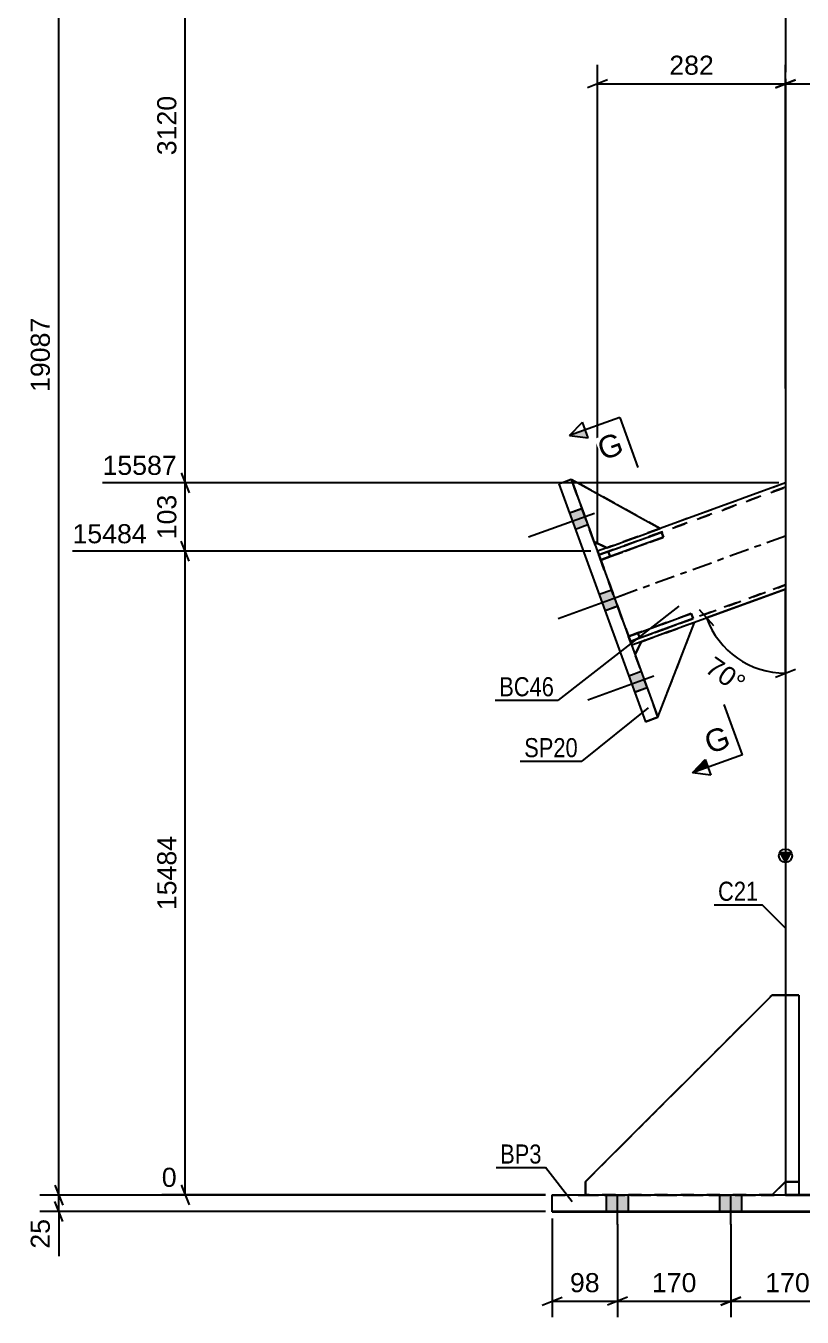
# Model space of a CAD drawing. Header units: millimetres. Extents: x -213 to 628, y -245 to 349.
# Drawn here: x 178.3 to 294.7, y -18.3 to 175.4 of the extents above; entities that cross this region are included whole.
import ezdxf

# ---------------------------------------------------------------- set-up
doc = ezdxf.new("R2010")
doc.units = ezdxf.units.MM
doc.linetypes.add('DXK_LINE_DOT2', pattern=[3.9198, 1.9599, -1.9599])
doc.linetypes.add('DXK_LINE_DOT3', pattern=[5.9187, 2.979, -0.9799, 0.9799, -0.9799])
doc.styles.add('Arial', font='arial.ttf', dxfattribs={"height": 0.2})
doc.styles.add('Arial Narrow', font='ARIALN.TTF', dxfattribs={"height": 0.2})

# ---------------------------------------------------------------- blocks, each defined once
blk = doc.blocks.new('Part-339279055-2121 - 2113')
at = {"color": 7, "linetype": 'DXK_LINE_DOT2'}
for p, q in [((262.19, 1.98), (290.19, 29.98)), ((290.19, 29.98), (262.19, 1.98)), ((290.19, 29.98), (292.19, 29.98)), ((290.19, 29.98), (290.19, 29.98)), ((292.19, 29.98), (290.19, 29.98)), ((292.19, 29.98), (292.19, 1.98)), ((262.19, -0.02), (262.19, 1.98)), ((292.19, 1.98), (290.19, -0.02)), ((290.19, -0.02), (262.19, -0.02)), ((262.19, -0.02), (290.19, -0.02)), ((290.19, -0.02), (290.21, 0)), ((290.19, -0.02), (290.19, -0.02))]:
    blk.add_line(p, q, dxfattribs=at)
at = {"color": 2, "linetype": 'Continuous'}
blk.add_line((290.21, 0), (292.19, 1.98), dxfattribs=at)
blk = doc.blocks.new('Part-339279055-2119 - 2113')
at = {"color": 2, "linetype": 'Continuous'}
for p, q in [((257.19, -2.53), (257.19, 0)), ((257.19, 0), (427.19, 0)), ((427.19, -2.53), (427.19, 0)), ((257.19, -2.5), (257.19, -2.53)), ((427.19, -2.5), (257.19, -2.5)), ((257.19, -2.53), (427.19, -2.53)), ((427.19, -2.5), (427.19, -2.53))]:
    blk.add_line(p, q, dxfattribs=at)
at = {"color": 7, "linetype": 'DXK_LINE_DOT2'}
blk.add_line((257.19, -0.03), (427.19, -0.03), dxfattribs=at)
blk = doc.blocks.new('Part-339279055-2120 - 2113')
at = {"color": 2, "linetype": 'Continuous'}
for p, q in [((292.19, 29.99), (292.19, 0)), ((292.19, 29.99), (294.19, 29.99)), ((294.19, 29.99), (294.19, 0)), ((292.19, 2), (294.19, 2))]:
    blk.add_line(p, q, dxfattribs=at)
at = {"color": 7, "linetype": 'DXK_LINE_DOT2'}
for p, q in [((294.19, 29.99), (292.19, 29.99)), ((292.19, 1.99), (294.19, 1.99)), ((292.19, 0), (292.19, -0.01)), ((294.19, 0), (292.19, 0)), ((292.19, -0.01), (294.19, -0.01)), ((294.19, 0), (294.19, -0.01))]:
    blk.add_line(p, q, dxfattribs=at)
blk = doc.blocks.new('Part-339279055-2188 - 2113')
at = {"linetype": 'Continuous'}
blk.add_hatch(color=2, dxfattribs=at).paths.add_polyline_path([(292.19, 50), (291.39, 51.4), (292.99, 51.4)])
at = {"color": 2, "linetype": 'Continuous'}
for p, q in [((292.19, 252.11), (292.19, 168.49)), ((292.19, 167.49), (292.19, 50.99)), ((292.19, 50), (291.39, 51.4)), ((291.39, 51.4), (292.99, 51.4)), ((292.99, 51.4), (292.19, 50)), ((292.19, 49.99), (292.19, 29.99))]:
    blk.add_line(p, q, dxfattribs=at)
at = {"color": 7, "linetype": 'DXK_LINE_DOT2'}
for p, q in [((292.19, 29.99), (292.19, -0.02)), ((292.19, -0.02), (292.19, -0.01)), ((292.64, -0.01), (292.19, -0.01)), ((292.19, -0.02), (292.64, -0.02)), ((293.94, -0.01), (292.64, -0.01)), ((292.64, -0.02), (293.94, -0.02)), ((295.89, -0.01), (293.94, -0.01)), ((293.94, -0.02), (295.89, -0.02))]:
    blk.add_line(p, q, dxfattribs=at)
at = {"color": 2, "linetype": 'Continuous'}
blk.add_circle((292.19, 50.9), 1, dxfattribs=at)
blk = doc.blocks.new('Part-339279055-2124 - 2113')
at = {"color": 7, "linetype": 'DXK_LINE_DOT2'}
for p, q in [((292.19, 29.98), (292.19, -0.03)), ((294.19, 29.98), (292.19, 29.98)), ((292.19, 29.97), (294.19, 29.97)), ((294.19, 29.98), (294.19, -0.03)), ((292.19, 1.98), (294.19, 1.98)), ((292.19, 1.97), (294.19, 1.97)), ((292.19, -0.03), (292.19, 0)), ((294.19, -0.03), (292.19, -0.03)), ((292.19, -0.03), (294.19, -0.03)), ((294.19, -0.03), (294.19, 0))]:
    blk.add_line(p, q, dxfattribs=at)
blk = doc.blocks.new('Part-339279055-2125 - 2113')
at = {"color": 2, "linetype": 'Continuous'}
for p, q in [((290.19, 29.99), (262.19, 1.99)), ((290.19, 29.99), (290.19, 29.99)), ((292.19, 29.99), (290.19, 29.99)), ((262.19, 1.99), (262.19, 1.99)), ((262.19, 1.99), (262.19, 0)), ((290.19, 0), (292.19, 1.99))]:
    blk.add_line(p, q, dxfattribs=at)
at = {"color": 7, "linetype": 'DXK_LINE_DOT2'}
for p, q in [((262.19, 1.99), (290.19, 29.99)), ((290.19, 29.99), (292.19, 29.99)), ((292.19, 29.99), (292.19, 1.99)), ((292.19, 1.99), (290.19, -0.01)), ((262.19, 0), (262.19, -0.01)), ((290.19, -0.01), (262.19, -0.01)), ((262.19, -0.01), (290.19, -0.01)), ((290.19, -0.01), (290.19, 0)), ((290.19, -0.01), (290.19, -0.01))]:
    blk.add_line(p, q, dxfattribs=at)
blk = doc.blocks.new('Bolt-339279055-2195 - 2113')
at = {"linetype": 'Continuous'}
for points in [[(265.34, -2.5), (268.64, -2.5), (268.64, 0), (265.34, 0)], [(265.34, -2.5), (268.64, -2.5), (268.64, 0), (265.34, 0)], [(265.34, -2.51), (268.64, -2.51), (268.64, -0.01), (265.34, -0.01)], [(265.34, -2.51), (268.64, -2.51), (268.64, -0.01), (265.34, -0.01)], [(265.34, -2.52), (268.64, -2.52), (268.64, -0.02), (265.34, -0.02)], [(265.34, -2.52), (268.64, -2.52), (268.64, -0.02), (265.34, -0.02)], [(265.34, -2.53), (268.64, -2.53), (268.64, -0.03), (265.34, -0.03)], [(265.34, -2.53), (268.64, -2.53), (268.64, -0.03), (265.34, -0.03)], [(282.34, -2.5), (285.64, -2.5), (285.64, 0), (282.34, 0)], [(282.34, -2.5), (285.64, -2.5), (285.64, 0), (282.34, 0)], [(282.34, -2.51), (285.64, -2.51), (285.64, -0.01), (282.34, -0.01)], [(282.34, -2.51), (285.64, -2.51), (285.64, -0.01), (282.34, -0.01)], [(282.34, -2.52), (285.64, -2.52), (285.64, -0.02), (282.34, -0.02)], [(282.34, -2.52), (285.64, -2.52), (285.64, -0.02), (282.34, -0.02)], [(282.34, -2.53), (285.64, -2.53), (285.64, -0.03), (282.34, -0.03)], [(282.34, -2.53), (285.64, -2.53), (285.64, -0.03), (282.34, -0.03)], [(299.34, -2.5), (302.64, -2.5), (302.64, 0), (299.34, 0)], [(299.34, -2.5), (302.64, -2.5), (302.64, 0), (299.34, 0)], [(299.34, -2.53), (302.64, -2.53), (302.64, -0.03), (299.34, -0.03)], [(299.34, -2.53), (302.64, -2.53), (302.64, -0.03), (299.34, -0.03)], [(325.54, -2.5), (328.84, -2.5), (328.84, 0), (325.54, 0)], [(325.54, -2.5), (328.84, -2.5), (328.84, 0), (325.54, 0)], [(325.54, -2.53), (328.84, -2.53), (328.84, -0.03), (325.54, -0.03)], [(325.54, -2.53), (328.84, -2.53), (328.84, -0.03), (325.54, -0.03)], [(355.54, -2.5), (358.84, -2.5), (358.84, 0), (355.54, 0)], [(355.54, -2.5), (358.84, -2.5), (358.84, 0), (355.54, 0)], [(355.54, -2.53), (358.84, -2.53), (358.84, -0.03), (355.54, -0.03)], [(355.54, -2.53), (358.84, -2.53), (358.84, -0.03), (355.54, -0.03)], [(381.74, -2.5), (385.04, -2.5), (385.04, 0), (381.74, 0)], [(381.74, -2.5), (385.04, -2.5), (385.04, 0), (381.74, 0)], [(381.74, -2.53), (385.04, -2.53), (385.04, -0.03), (381.74, -0.03)], [(381.74, -2.53), (385.04, -2.53), (385.04, -0.03), (381.74, -0.03)], [(398.74, -2.5), (402.04, -2.5), (402.04, 0), (398.74, 0)], [(398.74, -2.5), (402.04, -2.5), (402.04, 0), (398.74, 0)], [(398.74, -2.51), (402.04, -2.51), (402.04, -0.01), (398.74, -0.01)], [(398.74, -2.51), (402.04, -2.51), (402.04, -0.01), (398.74, -0.01)], [(398.74, -2.52), (402.04, -2.52), (402.04, -0.02), (398.74, -0.02)], [(398.74, -2.52), (402.04, -2.52), (402.04, -0.02), (398.74, -0.02)], [(398.74, -2.53), (402.04, -2.53), (402.04, -0.03), (398.74, -0.03)], [(398.74, -2.53), (402.04, -2.53), (402.04, -0.03), (398.74, -0.03)], [(415.74, -2.5), (419.04, -2.5), (419.04, 0), (415.74, 0)], [(415.74, -2.5), (419.04, -2.5), (419.04, 0), (415.74, 0)], [(415.74, -2.51), (419.04, -2.51), (419.04, -0.01), (415.74, -0.01)], [(415.74, -2.51), (419.04, -2.51), (419.04, -0.01), (415.74, -0.01)], [(415.74, -2.52), (419.04, -2.52), (419.04, -0.02), (415.74, -0.02)], [(415.74, -2.52), (419.04, -2.52), (419.04, -0.02), (415.74, -0.02)], [(415.74, -2.53), (419.04, -2.53), (419.04, -0.03), (415.74, -0.03)], [(415.74, -2.53), (419.04, -2.53), (419.04, -0.03), (415.74, -0.03)]]:
    blk.add_hatch(color=1, dxfattribs=at).paths.add_polyline_path(points)
at = {"color": 1, "linetype": 'Continuous'}
for p, q in [((265.34, -2.5), (265.34, 0)), ((265.34, -2.5), (265.34, 0)), ((265.34, -2.51), (265.34, -0.01)), ((265.34, -2.51), (265.34, -0.01)), ((265.34, -2.52), (265.34, -0.02)), ((265.34, -2.52), (265.34, -0.02)), ((265.34, -2.53), (265.34, -0.03)), ((265.34, -2.53), (265.34, -0.03)), ((266.99, -4.4), (266.99, 0)), ((266.99, -4.4), (266.99, 0)), ((266.99, -4.41), (266.99, -0.01)), ((266.99, -4.41), (266.99, -0.01)), ((266.99, -4.42), (266.99, -0.02)), ((266.99, -4.42), (266.99, -0.02)), ((266.99, -4.43), (266.99, -0.03)), ((266.99, -4.43), (266.99, -0.03)), ((268.64, -2.5), (268.64, 0)), ((268.64, -2.5), (268.64, 0)), ((268.64, -2.51), (268.64, -0.01)), ((268.64, -2.51), (268.64, -0.01)), ((268.64, -2.52), (268.64, -0.02)), ((268.64, -2.52), (268.64, -0.02)), ((268.64, -2.53), (268.64, -0.03)), ((268.64, -2.53), (268.64, -0.03)), ((282.34, -2.5), (282.34, 0)), ((282.34, -2.5), (282.34, 0)), ((282.34, -2.51), (282.34, -0.01)), ((282.34, -2.51), (282.34, -0.01)), ((282.34, -2.52), (282.34, -0.02)), ((282.34, -2.52), (282.34, -0.02)), ((282.34, -2.53), (282.34, -0.03)), ((282.34, -2.53), (282.34, -0.03)), ((283.99, -4.4), (283.99, 0)), ((283.99, -4.4), (283.99, 0)), ((283.99, -4.41), (283.99, -0.01)), ((283.99, -4.41), (283.99, -0.01)), ((283.99, -4.42), (283.99, -0.02)), ((283.99, -4.42), (283.99, -0.02)), ((283.99, -4.43), (283.99, -0.03)), ((283.99, -4.43), (283.99, -0.03)), ((285.64, -2.5), (285.64, 0)), ((285.64, -2.5), (285.64, 0)), ((285.64, -2.51), (285.64, -0.01)), ((285.64, -2.51), (285.64, -0.01)), ((285.64, -2.52), (285.64, -0.02)), ((285.64, -2.52), (285.64, -0.02)), ((285.64, -2.53), (285.64, -0.03)), ((285.64, -2.53), (285.64, -0.03)), ((299.34, -2.5), (299.34, 0)), ((299.34, -2.5), (299.34, 0)), ((299.34, -2.53), (299.34, -0.03)), ((299.34, -2.53), (299.34, -0.03)), ((300.99, -4.4), (300.99, 0)), ((300.99, -4.4), (300.99, 0)), ((300.99, -4.43), (300.99, -0.03)), ((300.99, -4.43), (300.99, -0.03)), ((302.64, -2.5), (302.64, 0)), ((302.64, -2.5), (302.64, 0)), ((302.64, -2.53), (302.64, -0.03)), ((302.64, -2.53), (302.64, -0.03)), ((325.54, -2.5), (325.54, 0)), ((325.54, -2.5), (325.54, 0)), ((325.54, -2.53), (325.54, -0.03)), ((325.54, -2.53), (325.54, -0.03)), ((327.19, -4.4), (327.19, 0)), ((327.19, -4.4), (327.19, 0)), ((327.19, -4.43), (327.19, -0.03)), ((327.19, -4.43), (327.19, -0.03)), ((328.84, -2.5), (328.84, 0)), ((328.84, -2.5), (328.84, 0)), ((328.84, -2.53), (328.84, -0.03)), ((328.84, -2.53), (328.84, -0.03)), ((355.54, -2.5), (355.54, 0)), ((355.54, -2.5), (355.54, 0)), ((355.54, -2.53), (355.54, -0.03)), ((355.54, -2.53), (355.54, -0.03)), ((357.19, -4.4), (357.19, 0)), ((357.19, -4.4), (357.19, 0)), ((357.19, -4.43), (357.19, -0.03)), ((357.19, -4.43), (357.19, -0.03)), ((358.84, -2.5), (358.84, 0)), ((358.84, -2.5), (358.84, 0)), ((358.84, -2.53), (358.84, -0.03)), ((358.84, -2.53), (358.84, -0.03)), ((381.74, -2.5), (381.74, 0)), ((381.74, -2.5), (381.74, 0)), ((381.74, -2.53), (381.74, -0.03)), ((381.74, -2.53), (381.74, -0.03)), ((383.39, -4.4), (383.39, 0)), ((383.39, -4.4), (383.39, 0)), ((383.39, -4.43), (383.39, -0.03)), ((383.39, -4.43), (383.39, -0.03)), ((385.04, -2.5), (385.04, 0)), ((385.04, -2.5), (385.04, 0)), ((385.04, -2.53), (385.04, -0.03)), ((385.04, -2.53), (385.04, -0.03)), ((398.74, -2.5), (398.74, 0)), ((398.74, -2.5), (398.74, 0)), ((398.74, -2.51), (398.74, -0.01)), ((398.74, -2.51), (398.74, -0.01)), ((398.74, -2.52), (398.74, -0.02)), ((398.74, -2.52), (398.74, -0.02)), ((398.74, -2.53), (398.74, -0.03)), ((398.74, -2.53), (398.74, -0.03)), ((400.39, -4.4), (400.39, 0)), ((400.39, -4.4), (400.39, 0)), ((400.39, -4.41), (400.39, -0.01)), ((400.39, -4.41), (400.39, -0.01)), ((400.39, -4.42), (400.39, -0.02)), ((400.39, -4.42), (400.39, -0.02)), ((400.39, -4.43), (400.39, -0.03)), ((400.39, -4.43), (400.39, -0.03)), ((402.04, -2.5), (402.04, 0)), ((402.04, -2.5), (402.04, 0)), ((402.04, -2.51), (402.04, -0.01)), ((402.04, -2.51), (402.04, -0.01)), ((402.04, -2.52), (402.04, -0.02)), ((402.04, -2.52), (402.04, -0.02)), ((402.04, -2.53), (402.04, -0.03)), ((402.04, -2.53), (402.04, -0.03)), ((415.74, -2.5), (415.74, 0)), ((415.74, -2.5), (415.74, 0)), ((415.74, -2.51), (415.74, -0.01)), ((415.74, -2.51), (415.74, -0.01)), ((415.74, -2.52), (415.74, -0.02)), ((415.74, -2.52), (415.74, -0.02)), ((415.74, -2.53), (415.74, -0.03)), ((415.74, -2.53), (415.74, -0.03)), ((417.39, -4.4), (417.39, 0)), ((417.39, -4.4), (417.39, 0)), ((417.39, -4.41), (417.39, -0.01)), ((417.39, -4.41), (417.39, -0.01)), ((417.39, -4.42), (417.39, -0.02)), ((417.39, -4.42), (417.39, -0.02)), ((417.39, -4.43), (417.39, -0.03)), ((417.39, -4.43), (417.39, -0.03)), ((419.04, -2.5), (419.04, 0)), ((419.04, -2.5), (419.04, 0)), ((419.04, -2.51), (419.04, -0.01)), ((419.04, -2.51), (419.04, -0.01)), ((419.04, -2.52), (419.04, -0.02)), ((419.04, -2.52), (419.04, -0.02)), ((419.04, -2.53), (419.04, -0.03)), ((419.04, -2.53), (419.04, -0.03))]:
    blk.add_line(p, q, dxfattribs=at)
blk = doc.blocks.new('Part-339279055-2340 - 2113')
at = {"color": 7, "linetype": 'DXK_LINE_DOT2'}
for p, q in [((263.48, 97.99), (260.06, 107.39)), ((260.06, 107.39), (273.39, 100)), ((260.06, 107.39), (260.06, 107.39)), ((260.06, 107.39), (263.48, 97.99)), ((273.39, 100), (260.06, 107.39)), ((273.39, 100), (265.41, 97.09)), ((265.41, 97.09), (273.39, 100)), ((273.39, 100), (273.39, 100)), ((265.41, 97.09), (263.48, 97.99)), ((263.48, 97.99), (263.48, 97.99)), ((263.48, 97.99), (263.48, 97.99)), ((265.4, 97.1), (265.41, 97.09)), ((265.41, 97.09), (265.41, 97.09))]:
    blk.add_line(p, q, dxfattribs=at)
at = {"color": 2, "linetype": 'Continuous'}
blk.add_line((263.48, 97.99), (265.4, 97.1), dxfattribs=at)
blk = doc.blocks.new('Part-339279055-2338 - 2113')
at = {"color": 7, "linetype": 'DXK_LINE_DOT2'}
for p, q in [((278.52, 85.91), (270.54, 83)), ((270.54, 83), (278.52, 85.91)), ((273.06, 71.68), (278.52, 85.91)), ((273.06, 71.68), (278.52, 85.91)), ((278.52, 85.91), (278.52, 85.91)), ((270.54, 83), (269.64, 81.08)), ((269.64, 81.08), (270.54, 83)), ((270.54, 83), (270.54, 83)), ((273.06, 71.68), (269.64, 81.08)), ((269.64, 81.08), (269.64, 81.08)), ((273.06, 71.68), (269.64, 81.08))]:
    blk.add_line(p, q, dxfattribs=at)
at = {"color": 2, "linetype": 'Continuous'}
blk.add_line((273.06, 71.68), (273.06, 71.68), dxfattribs=at)
blk.add_line((273.06, 71.68), (273.06, 71.68), dxfattribs=at)
blk.add_line((273.06, 71.68), (273.06, 71.68), dxfattribs=at)
blk = doc.blocks.new('Part-339279055-2259 - 2113')
at = {"color": 7, "linetype": 'DXK_LINE_DOT2'}
for p, q in [((292.19, 106.84), (264, 96.58)), ((292.19, 106.84), (292.19, 106.84)), ((292.19, 106.84), (292.19, 90.88)), ((292.19, 106.21), (264.2, 96.02)), ((264.2, 96.02), (292.19, 106.2)), ((273.39, 100), (265.41, 97.1)), ((264, 96.58), (264, 96.58)), ((264.03, 96.5), (264, 96.58)), ((264, 96.58), (264.03, 96.5)), ((264.12, 96.25), (264.03, 96.5)), ((264.03, 96.5), (264.12, 96.25)), ((264.25, 95.89), (264.12, 96.25)), ((264.12, 96.25), (264.2, 96.02)), ((264.2, 96.02), (268.9, 83.09)), ((264.2, 96.02), (264.2, 96.02)), ((264.2, 96.02), (264.22, 95.98)), ((264.22, 95.98), (264.2, 96.02)), ((264.22, 95.98), (264.26, 95.86)), ((264.26, 95.85), (264.22, 95.98)), ((264.25, 95.89), (268.87, 83.19)), ((264.26, 95.86), (264.33, 95.67)), ((264.26, 95.85), (268.79, 83.4)), ((264.33, 95.67), (268.86, 83.22)), ((268.92, 83.05), (292.19, 91.52)), ((292.19, 91.52), (268.92, 83.05)), ((278.52, 85.91), (270.53, 83)), ((278.52, 85.91), (270.54, 83)), ((268.86, 83.22), (268.79, 83.4)), ((268.86, 83.22), (268.9, 83.1)), ((268.9, 83.09), (268.86, 83.22)), ((269.01, 82.82), (268.87, 83.19)), ((268.9, 83.1), (268.92, 83.05)), ((268.92, 83.05), (268.9, 83.09)), ((268.9, 83.09), (269.01, 82.82)), ((268.92, 83.05), (268.92, 83.05)), ((269.01, 82.82), (269.09, 82.57)), ((269.09, 82.57), (269.01, 82.82)), ((269.09, 82.57), (269.13, 82.49)), ((269.13, 82.49), (269.09, 82.57)), ((269.13, 82.49), (269.13, 82.49)), ((269.13, 82.49), (269.13, 82.49))]:
    blk.add_line(p, q, dxfattribs=at)
at = {"color": 2, "linetype": 'Continuous'}
for p, q in [((292.19, 106.84), (273.39, 100)), ((265.41, 97.1), (264, 96.58)), ((292.19, 90.88), (278.52, 85.91)), ((292.19, 90.88), (278.52, 85.91)), ((270.54, 83), (269.13, 82.49)), ((270.53, 83), (269.13, 82.49))]:
    blk.add_line(p, q, dxfattribs=at)
at = {"color": 7, "linetype": 'DXK_LINE_DOT3'}
blk.add_line((292.19, 98.86), (266.56, 89.54), dxfattribs=at)
blk = doc.blocks.new('Part-339279055-2269 - 2113')
at = {"color": 2, "linetype": 'Continuous'}
for p, q in [((258.18, 106.71), (260.06, 107.39)), ((258.18, 106.7), (258.18, 106.71)), ((258.18, 106.71), (271.18, 71)), ((258.18, 106.7), (258.19, 106.7)), ((258.18, 106.7), (271.18, 70.99)), ((260.06, 107.39), (273.06, 71.68)), ((271.18, 70.99), (273.06, 71.68)), ((273.06, 71.68), (271.18, 71)), ((271.18, 71), (271.18, 70.99)), ((273.06, 71.68), (273.06, 71.68)), ((273.06, 71.68), (273.06, 71.68))]:
    blk.add_line(p, q, dxfattribs=at)
at = {"color": 7, "linetype": 'DXK_LINE_DOT2'}
for p in [(258.19, 106.7), (260.06, 107.39), (273.06, 71.68)]:
    blk.add_line(p, (260.06, 107.39), dxfattribs=at)
blk = doc.blocks.new('Bolt-339279055-2270 - 2113')
at = {"linetype": 'Continuous'}
for points in [[(262.56, 100.53), (261.67, 102.98), (259.79, 102.29), (260.68, 99.85)], [(262.56, 100.53), (261.67, 102.97), (259.79, 102.29), (260.68, 99.84)], [(262.56, 100.53), (261.67, 102.97), (259.79, 102.29), (260.68, 99.85)], [(267.01, 88.32), (266.12, 90.76), (264.24, 90.08), (265.13, 87.63)], [(267.01, 88.31), (266.12, 90.75), (264.24, 90.07), (265.13, 87.63)], [(271.45, 76.1), (270.56, 78.54), (268.68, 77.85), (269.57, 75.41)], [(271.45, 76.1), (270.56, 78.54), (268.68, 77.86), (269.57, 75.41)], [(271.45, 76.1), (270.56, 78.54), (268.68, 77.86), (269.57, 75.42)]]:
    blk.add_hatch(color=1, dxfattribs=at).paths.add_polyline_path(points)
at = {"color": 1, "linetype": 'Continuous'}
for p, q in [((261.67, 102.98), (259.79, 102.29)), ((261.67, 102.97), (259.79, 102.29)), ((261.67, 102.97), (259.79, 102.29)), ((263.52, 102.27), (253.66, 98.68)), ((263.52, 102.26), (253.66, 98.67)), ((263.52, 102.26), (253.66, 98.67)), ((262.56, 100.53), (260.68, 99.84)), ((262.56, 100.53), (260.68, 99.85)), ((262.56, 100.53), (260.68, 99.85)), ((267.97, 90.05), (258.1, 86.45)), ((267.97, 90.05), (258.1, 86.46)), ((266.12, 90.76), (264.24, 90.08)), ((266.12, 90.75), (264.24, 90.07)), ((267.01, 88.32), (265.13, 87.63)), ((267.01, 88.31), (265.13, 87.63)), ((272.42, 77.83), (262.55, 74.24)), ((272.42, 77.83), (262.55, 74.24)), ((272.42, 77.83), (262.55, 74.24)), ((270.56, 78.54), (268.68, 77.85)), ((270.56, 78.54), (268.68, 77.86)), ((270.56, 78.54), (268.68, 77.86)), ((271.45, 76.1), (269.57, 75.41)), ((271.45, 76.1), (269.57, 75.41)), ((271.45, 76.1), (269.57, 75.42))]:
    blk.add_line(p, q, dxfattribs=at)
blk = doc.blocks.new('Part-339279055-2339 - 2113')
at = {"color": 2, "linetype": 'Continuous'}
for p, q in [((278.52, 85.91), (270.54, 83)), ((273.06, 71.68), (278.52, 85.91)), ((278.52, 85.91), (278.52, 85.91)), ((270.54, 83), (269.64, 81.08)), ((270.54, 83), (270.54, 83)), ((273.06, 71.68), (273.06, 71.68)), ((273.06, 71.68), (273.06, 71.68)), ((273.06, 71.68), (273.06, 71.68))]:
    blk.add_line(p, q, dxfattribs=at)
at = {"color": 7, "linetype": 'DXK_LINE_DOT2'}
for p, q in [((270.54, 83), (278.52, 85.91)), ((273.06, 71.68), (278.52, 85.91)), ((269.64, 81.08), (270.54, 83)), ((273.06, 71.68), (269.64, 81.08)), ((269.64, 81.08), (269.64, 81.08)), ((273.06, 71.68), (269.64, 81.08)), ((273.06, 71.68), (273.06, 71.68)), ((273.06, 71.68), (273.06, 71.68))]:
    blk.add_line(p, q, dxfattribs=at)
blk = doc.blocks.new('Part-339279055-2341 - 2113')
at = {"color": 2, "linetype": 'Continuous'}
for p, q in [((260.06, 107.39), (273.39, 100)), ((265.41, 97.1), (273.39, 100)), ((273.39, 100), (273.39, 100)), ((263.48, 97.99), (265.41, 97.1)), ((265.41, 97.1), (265.41, 97.1))]:
    blk.add_line(p, q, dxfattribs=at)
at = {"color": 7, "linetype": 'DXK_LINE_DOT2'}
for p, q in [((263.48, 97.99), (260.06, 107.39)), ((260.06, 107.39), (273.39, 100)), ((260.06, 107.39), (260.06, 107.39)), ((260.06, 107.39), (263.48, 97.99)), ((273.39, 100), (265.41, 97.1)), ((265.41, 97.1), (263.48, 97.99)), ((263.48, 97.99), (263.48, 97.99))]:
    blk.add_line(p, q, dxfattribs=at)
blk = doc.blocks.new('Part-339279055-2342 - 2113')
at = {"color": 7, "linetype": 'DXK_LINE_DOT2'}
for p, q in [((278.04, 87.22), (268.65, 83.8)), ((270.06, 84.31), (278.04, 87.22)), ((278.04, 87.22), (278.32, 86.47)), ((268.92, 83.05), (278.32, 86.47)), ((278.32, 86.47), (270.33, 83.56)), ((268.65, 83.8), (270.06, 84.31)), ((268.65, 83.8), (268.65, 83.8)), ((268.65, 83.8), (268.92, 83.05)), ((268.65, 83.8), (268.92, 83.05)), ((270.33, 83.56), (268.92, 83.05)), ((270.06, 84.31), (270.33, 83.56)), ((268.92, 83.05), (268.92, 83.05))]:
    blk.add_line(p, q, dxfattribs=at)
blk = doc.blocks.new('Part-339279055-2343 - 2113')
at = {"color": 7, "linetype": 'DXK_LINE_DOT2'}
for p, q in [((273.6, 99.44), (264.2, 96.02)), ((265.61, 96.53), (273.6, 99.44)), ((273.6, 99.44), (273.87, 98.69)), ((264.47, 95.26), (273.87, 98.69)), ((273.87, 98.69), (265.88, 95.78)), ((264.2, 96.02), (265.61, 96.53)), ((264.2, 96.02), (264.2, 96.02)), ((264.2, 96.02), (264.47, 95.27)), ((264.2, 96.02), (264.47, 95.26)), ((265.88, 95.78), (264.47, 95.27)), ((264.47, 95.26), (264.47, 95.27)), ((265.61, 96.53), (265.88, 95.78))]:
    blk.add_line(p, q, dxfattribs=at)
blk = doc.blocks.new('Part-339279055-2344 - 2113')
at = {"color": 2, "linetype": 'Continuous'}
for p, q in [((268.65, 83.81), (278.04, 87.22)), ((278.32, 86.47), (278.04, 87.22)), ((278.32, 86.47), (268.92, 83.05)), ((268.92, 83.05), (268.65, 83.81)), ((268.92, 83.05), (270.33, 83.57))]:
    blk.add_line(p, q, dxfattribs=at)
at = {"color": 7, "linetype": 'DXK_LINE_DOT2'}
for p, q in [((278.04, 87.22), (270.06, 84.32)), ((270.33, 83.57), (278.32, 86.47)), ((270.06, 84.32), (268.65, 83.8)), ((268.65, 83.8), (268.65, 83.81)), ((268.92, 83.05), (268.65, 83.8)), ((270.33, 83.57), (270.06, 84.32)), ((268.92, 83.05), (268.92, 83.05))]:
    blk.add_line(p, q, dxfattribs=at)
blk = doc.blocks.new('Part-339279055-2345 - 2113')
at = {"color": 2, "linetype": 'Continuous'}
for p, q in [((264.2, 96.02), (273.6, 99.44)), ((273.87, 98.69), (273.6, 99.44)), ((273.87, 98.69), (264.47, 95.27)), ((264.47, 95.27), (264.2, 96.02)), ((264.47, 95.27), (265.88, 95.78))]:
    blk.add_line(p, q, dxfattribs=at)
at = {"color": 7, "linetype": 'DXK_LINE_DOT2'}
for p, q in [((273.6, 99.44), (265.61, 96.53)), ((265.88, 95.78), (273.87, 98.69)), ((265.61, 96.53), (264.2, 96.02)), ((264.47, 95.27), (264.2, 96.02)), ((264.2, 96.02), (264.2, 96.02)), ((264.47, 95.27), (264.47, 95.27)), ((265.88, 95.78), (265.61, 96.53))]:
    blk.add_line(p, q, dxfattribs=at)
blk = doc.blocks.new('StraightDimension-339279055-30126 - 2113')
at = {"color": 7, "linetype": 'Continuous'}
for p, q in [((257.19, -3.53), (257.19, -18.35)), ((266.99, -4.37), (266.99, -18.35)), ((255.69, -16.55), (258.69, -15.35)), ((268.49, -15.35), (265.49, -16.55)), ((257.19, -15.95), (266.99, -15.95))]:
    blk.add_line(p, q, dxfattribs=at)
at = {"color": 0}
blk.add_wipeout([(264.91, -15.2), (264.91, -11), (259.26, -11), (259.26, -15.2)], dxfattribs=at)
at = {"color": 3, "style": 'Arial'}
blk.add_text('98', height=2.865, dxfattribs=at).set_placement((259.86, -14.6))
blk = doc.blocks.new('StraightDimension-339279055-30125 - 2113')
at = {"color": 7, "linetype": 'Continuous'}
for p, q in [((266.99, -4.37), (266.99, -18.35)), ((283.99, -4.37), (283.99, -18.35)), ((268.49, -15.35), (265.49, -16.55)), ((282.49, -16.55), (285.49, -15.35)), ((266.99, -15.95), (283.99, -15.95))]:
    blk.add_line(p, q, dxfattribs=at)
at = {"color": 0}
blk.add_wipeout([(279.42, -15.2), (279.42, -11), (271.55, -11), (271.55, -15.2)], dxfattribs=at)
at = {"color": 3, "style": 'Arial'}
blk.add_text('170', height=2.865, dxfattribs=at).set_placement((272.15, -14.6))
blk = doc.blocks.new('StraightDimension-339279055-23303 - 2113')
at = {"color": 7, "linetype": 'Continuous'}
for p, q in [((182.6, 1.48), (183.8, -1.52)), ((256.19, -0.02), (180.35, -0.02)), ((183.8, -4), (182.6, -1)), ((183.2, -2.5), (183.2, -0.02)), ((256.19, -2.5), (180.35, -2.5))]:
    blk.add_line(p, q, dxfattribs=at)
at = {"color": 0}
blk.add_wipeout([(182.45, -3.03), (178.25, -3.03), (178.25, -8.67), (182.45, -8.67)], dxfattribs=at)
at = {"color": 7, "linetype": 'Continuous'}
blk.add_line((183.2, -2.5), (183.2, -9.2), dxfattribs=at)
blk.add_line((183.2, -2.5), (183.2, -9.2), dxfattribs=at)
at = {"color": 3, "style": 'Arial'}
blk.add_text('25', height=2.865, rotation=90.0002, dxfattribs=at).set_placement((181.85, -8.07))
blk = doc.blocks.new('StraightDimension-339279055-23243 - 2113')
at = {"color": 7, "linetype": 'Continuous'}
for p, q in [((202.77, 212.58), (201.57, 215.58)), ((234.81, 214.08), (189.75, 214.08)), ((202.17, 106.84), (202.17, 214.08)), ((291.19, 106.84), (189.75, 106.84)), ((201.57, 108.34), (202.77, 105.34))]:
    blk.add_line(p, q, dxfattribs=at)
at = {"color": 0, "linetype": 'Continuous'}
blk.add_wipeout([(201.47, 214.68), (201.47, 218.88), (189.15, 218.88), (189.15, 214.68)], dxfattribs=at)
at = {"color": 0}
blk.add_wipeout([(201.42, 165.51), (197.22, 165.51), (197.22, 155.41), (201.42, 155.41)], dxfattribs=at)
at = {"color": 3, "linetype": 'Continuous', "style": 'Arial'}
blk.add_text('18707', height=2.865, dxfattribs=at).set_placement((189.75, 215.28))
at = {"color": 3, "style": 'Arial'}
blk.add_text('3120', height=2.865, rotation=90.0002, dxfattribs=at).set_placement((200.82, 156.01))
blk = doc.blocks.new('StraightDimension-339279055-23244 - 2113')
at = {"color": 7, "linetype": 'Continuous'}
for p, q in [((291.19, 106.84), (189.75, 106.84)), ((201.57, 108.34), (202.77, 105.34)), ((202.17, 96.58), (202.17, 106.84)), ((202.77, 95.08), (201.57, 98.08)), ((263, 96.58), (185.25, 96.58))]:
    blk.add_line(p, q, dxfattribs=at)
at = {"color": 0, "linetype": 'Continuous'}
blk.add_wipeout([(201.47, 107.44), (201.47, 111.64), (189.15, 111.64), (189.15, 107.44)], dxfattribs=at)
at = {"color": 0}
blk.add_wipeout([(201.42, 105.65), (197.22, 105.65), (197.22, 97.78), (201.42, 97.78)], dxfattribs=at)
at = {"color": 3, "linetype": 'Continuous', "style": 'Arial'}
blk.add_text('15587', height=2.865, dxfattribs=at).set_placement((189.75, 108.04))
at = {"color": 3, "style": 'Arial'}
blk.add_text('103', height=2.865, rotation=90.0002, dxfattribs=at).set_placement((200.82, 98.38))
blk = doc.blocks.new('StraightDimension-339279055-23245 - 2113')
at = {"color": 7, "linetype": 'Continuous'}
for p, q in [((202.77, 95.08), (201.57, 98.08)), ((263, 96.58), (185.25, 96.58)), ((202.17, 0), (202.17, 96.58)), ((201.57, 1.5), (202.77, -1.5)), ((256.19, 0), (198.64, 0))]:
    blk.add_line(p, q, dxfattribs=at)
at = {"color": 0, "linetype": 'Continuous'}
for points in [[(196.97, 97.18), (196.97, 101.38), (184.65, 101.38), (184.65, 97.18)], [(201.47, 0.6), (201.47, 4.8), (198.04, 4.8), (198.04, 0.6)]]:
    blk.add_wipeout(points, dxfattribs=at)
at = {"color": 0}
blk.add_wipeout([(201.42, 54.45), (197.22, 54.45), (197.22, 42.13), (201.42, 42.13)], dxfattribs=at)
at = {"color": 3, "linetype": 'Continuous', "style": 'Arial'}
for s, height, p in [('15484', 2.865, (185.25, 97.78)), ('0', 2.87, (198.64, 1.2))]:
    blk.add_text(s, height=height, dxfattribs=at).set_placement(p)
at = {"color": 3, "style": 'Arial'}
blk.add_text('15484', height=2.865, rotation=90.0002, dxfattribs=at).set_placement((200.82, 42.73))
blk = doc.blocks.new('StraightDimension-339279055-23302 - 2113')
at = {"color": 7, "linetype": 'Continuous'}
for p, q in [((183.2, -0.02), (183.2, 252.11)), ((182.6, 1.48), (183.8, -1.52)), ((256.19, -0.02), (180.35, -0.02))]:
    blk.add_line(p, q, dxfattribs=at)
at = {"color": 0}
blk.add_wipeout([(182.45, 132.21), (178.25, 132.21), (178.25, 119.89), (182.45, 119.89)], dxfattribs=at)
at = {"color": 3, "style": 'Arial'}
blk.add_text('19087', height=2.865, rotation=90.0002, dxfattribs=at).set_placement((181.85, 120.49))
blk = doc.blocks.new('AngleDimension-339279055-24037 - 2113')
at = {"color": 7, "linetype": 'Continuous'}
for p, q in [((280.35, 86.57), (292.19, 90.88)), ((291.25, 90.54), (280.35, 86.57)), ((292.19, 78.28), (292.19, 90.88)), ((281.43, 85.37), (279.27, 87.77)), ((290.69, 77.68), (293.69, 78.88))]:
    blk.add_line(p, q, dxfattribs=at)
blk.add_arc((292.19, 90.88), 12.6, 200.0136, 270, dxfattribs=at)
at = {"color": 0}
blk.add_wipeout([(285.01, 74.31), (287.41, 77.75), (281.48, 81.9), (279.07, 78.46)], dxfattribs=at)
at = {"color": 3, "style": 'Arial'}
blk.add_text('70°', height=2.865, rotation=-34.9905, dxfattribs=at).set_placement((279.9, 78.61))
blk = doc.blocks.new('StraightDimension-339279055-29955 - 2113')
at = {"color": 7, "linetype": 'Continuous'}
for p, q in [((292.19, 121.01), (292.19, 169.58)), ((342.19, 155.65), (342.19, 169.58)), ((293.69, 167.33), (290.69, 166.13)), ((292.19, 166.73), (342.19, 166.73)), ((340.69, 166.13), (343.69, 167.33))]:
    blk.add_line(p, q, dxfattribs=at)
at = {"color": 0}
blk.add_wipeout([(321.12, 167.48), (321.12, 171.68), (313.25, 171.68), (313.25, 167.48)], dxfattribs=at)
at = {"color": 3, "style": 'Arial'}
blk.add_text('500', height=2.865, dxfattribs=at).set_placement((313.85, 168.08))
blk = doc.blocks.new('StraightDimension-339279055-29956 - 2113')
at = {"color": 7, "linetype": 'Continuous'}
for p, q in [((264, 97.58), (264, 169.58)), ((292.19, 121.01), (292.19, 169.58)), ((265.5, 167.33), (262.5, 166.13)), ((264, 166.73), (292.19, 166.73)), ((290.69, 166.13), (293.69, 167.33))]:
    blk.add_line(p, q, dxfattribs=at)
at = {"color": 0}
blk.add_wipeout([(282.03, 167.48), (282.03, 171.68), (274.16, 171.68), (274.16, 167.48)], dxfattribs=at)
at = {"color": 3, "style": 'Arial'}
blk.add_text('282', height=2.865, dxfattribs=at).set_placement((274.76, 168.08))
blk = doc.blocks.new('StraightDimension-339279055-30124 - 2113')
at = {"color": 7, "linetype": 'Continuous'}
for p, q in [((283.99, -4.37), (283.99, -18.35)), ((300.99, -4.37), (300.99, -18.35)), ((285.49, -15.35), (282.49, -16.55)), ((299.49, -16.55), (302.49, -15.35)), ((283.99, -15.95), (300.99, -15.95))]:
    blk.add_line(p, q, dxfattribs=at)
at = {"color": 0}
blk.add_wipeout([(296.42, -15.2), (296.42, -11), (288.55, -11), (288.55, -15.2)], dxfattribs=at)
at = {"color": 3, "style": 'Arial'}
blk.add_text('170', height=2.865, dxfattribs=at).set_placement((289.15, -14.6))
blk = doc.blocks.new('Mark-339279055-2115 - 2113')
at = {"color": 0}
blk.add_wipeout([(255.6, 4.7), (255.6, 7.7), (249.39, 7.7), (249.39, 4.7)], dxfattribs=at)
blk.add_wipeout([(255.6, 4.7), (255.6, 7.7), (249.39, 7.7), (249.39, 4.7)], dxfattribs=at)
at = {"color": 30, "linetype": 'Continuous'}
for p in [(248.79, 4.1), (260.18, -1.06)]:
    blk.add_line(p, (256.2, 4.1), dxfattribs=at)
at = {"color": 3, "style": 'Arial Narrow'}
blk.add_text('BP3', height=2.863, dxfattribs=at).set_placement((249.39, 4.7))
blk = doc.blocks.new('Mark-339279055-23912 - 2113')
at = {"color": 0}
blk.add_wipeout([(257.47, 74.82), (257.47, 77.82), (249.25, 77.82), (249.25, 74.82)], dxfattribs=at)
blk.add_wipeout([(257.47, 74.82), (257.47, 77.82), (249.25, 77.82), (249.25, 74.82)], dxfattribs=at)
at = {"color": 30, "linetype": 'Continuous'}
for p in [(276.19, 88.33), (248.65, 74.22)]:
    blk.add_line(p, (258.07, 74.22), dxfattribs=at)
at = {"color": 3, "style": 'Arial Narrow'}
blk.add_text('BC46', height=2.863, dxfattribs=at).set_placement((249.25, 74.82))
blk = doc.blocks.new('Mark-339279055-2265 - 2113')
at = {"color": 0}
blk.add_wipeout([(261.04, 65.68), (261.04, 68.68), (253, 68.68), (253, 65.68)], dxfattribs=at)
blk.add_wipeout([(261.04, 65.68), (261.04, 68.68), (253, 68.68), (253, 65.68)], dxfattribs=at)
at = {"color": 30, "linetype": 'Continuous'}
for p in [(271.59, 73.08), (252.4, 65.08)]:
    blk.add_line(p, (261.64, 65.08), dxfattribs=at)
at = {"color": 3, "style": 'Arial Narrow'}
blk.add_text('SP20', height=2.863, dxfattribs=at).set_placement((253, 65.68))
blk = doc.blocks.new('Mark-339279055-23322 - 2113')
at = {"color": 0}
blk.add_wipeout([(288.1, 44.13), (288.1, 47.13), (282.07, 47.13), (282.07, 44.13)], dxfattribs=at)
blk.add_wipeout([(288.1, 44.13), (288.1, 47.13), (282.07, 47.13), (282.07, 44.13)], dxfattribs=at)
at = {"color": 30, "linetype": 'Continuous'}
for p in [(281.47, 43.53), (292.24, 39.99)]:
    blk.add_line(p, (288.7, 43.53), dxfattribs=at)
at = {"color": 3, "style": 'Arial Narrow'}
blk.add_text('C21', height=2.863, dxfattribs=at).set_placement((282.07, 44.13))
blk = doc.blocks.new('SectionMark-339279055-26297 - 2113')
at = {"linetype": 'Continuous'}
blk.add_hatch(color=6, dxfattribs=at).paths.add_polyline_path([(262.16, 114.79), (262.58, 113.62), (259.81, 113.94)])
at = {"color": 6, "linetype": 'Continuous'}
for p, q in [((259.81, 113.94), (261.73, 115.97)), ((262.58, 113.62), (261.73, 115.97)), ((259.81, 113.94), (262.58, 113.62)), ((281.01, 63), (278.23, 63.32))]:
    blk.add_line(p, q, dxfattribs=at)
at = {"color": 0, "linetype": 'Continuous'}
for points in [[(268.18, 111.4), (266.98, 114.69), (263.57, 113.45), (264.77, 110.16)], [(284.21, 67.36), (283.01, 70.64), (279.6, 69.4), (280.8, 66.11)]]:
    blk.add_wipeout(points, dxfattribs=at)
at = {"linetype": 'Continuous'}
blk.add_hatch(color=6, dxfattribs=at).paths.add_polyline_path([(280.15, 65.35), (280.58, 64.17), (278.23, 63.32)])
at = {"color": 6, "linetype": 'Continuous'}
for p, q in [((267.32, 116.67), (259.81, 113.94)), ((267.32, 116.67), (270.06, 109.16)), ((285.75, 66.05), (283.01, 73.57)), ((285.75, 66.05), (278.23, 63.32)), ((278.23, 63.32), (280.15, 65.35)), ((280.15, 65.35), (281.01, 63))]:
    blk.add_line(p, q, dxfattribs=at)
at = {"color": 3, "linetype": 'Continuous', "style": 'Arial'}
for p in [(264.77, 110.16), (280.8, 66.11)]:
    blk.add_text('G', height=3.34, rotation=20.002, dxfattribs=at).set_placement(p)

msp = doc.modelspace()

# ---------------------------------------------------------------- block references
for name in ['Part-339279055-2188 - 2113', 'Part-339279055-2269 - 2113', 'Part-339279055-2340 - 2113', 'Part-339279055-2341 - 2113', 'Part-339279055-2259 - 2113', 'Bolt-339279055-2270 - 2113', 'Part-339279055-2343 - 2113', 'Part-339279055-2345 - 2113', 'Part-339279055-2342 - 2113', 'Part-339279055-2344 - 2113', 'Part-339279055-2338 - 2113', 'Part-339279055-2339 - 2113', 'Part-339279055-2125 - 2113', 'Part-339279055-2121 - 2113', 'Part-339279055-2120 - 2113', 'Part-339279055-2124 - 2113', 'Part-339279055-2119 - 2113', 'Bolt-339279055-2195 - 2113']:
    msp.add_blockref(name, (0, 0))

# ---------------------------------------------------------------- next in the draw order: block references
for name in ['StraightDimension-339279055-23243 - 2113', 'StraightDimension-339279055-30126 - 2113']:
    msp.add_blockref(name, (0, 0))

# ---------------------------------------------------------------- next in the draw order: block references
for name in ['StraightDimension-339279055-23244 - 2113', 'StraightDimension-339279055-23303 - 2113', 'StraightDimension-339279055-30125 - 2113']:
    msp.add_blockref(name, (0, 0))

# ---------------------------------------------------------------- next in the draw order: block references
for name in ['StraightDimension-339279055-23245 - 2113', 'StraightDimension-339279055-30124 - 2113']:
    msp.add_blockref(name, (0, 0))

# ---------------------------------------------------------------- next in the draw order: block references
msp.add_blockref('StraightDimension-339279055-23302 - 2113', (0, 0))

# ---------------------------------------------------------------- next in the draw order: block references
for name in ['StraightDimension-339279055-29955 - 2113', 'AngleDimension-339279055-24037 - 2113', 'Mark-339279055-23912 - 2113', 'Mark-339279055-2265 - 2113', 'Mark-339279055-23322 - 2113', 'Mark-339279055-2115 - 2113']:
    msp.add_blockref(name, (0, 0))

# ---------------------------------------------------------------- next in the draw order: block references
msp.add_blockref('StraightDimension-339279055-29956 - 2113', (0, 0))

# ---------------------------------------------------------------- next in the draw order: block references
msp.add_blockref('SectionMark-339279055-26297 - 2113', (0, 0))

doc.saveas('drawing.dxf')
